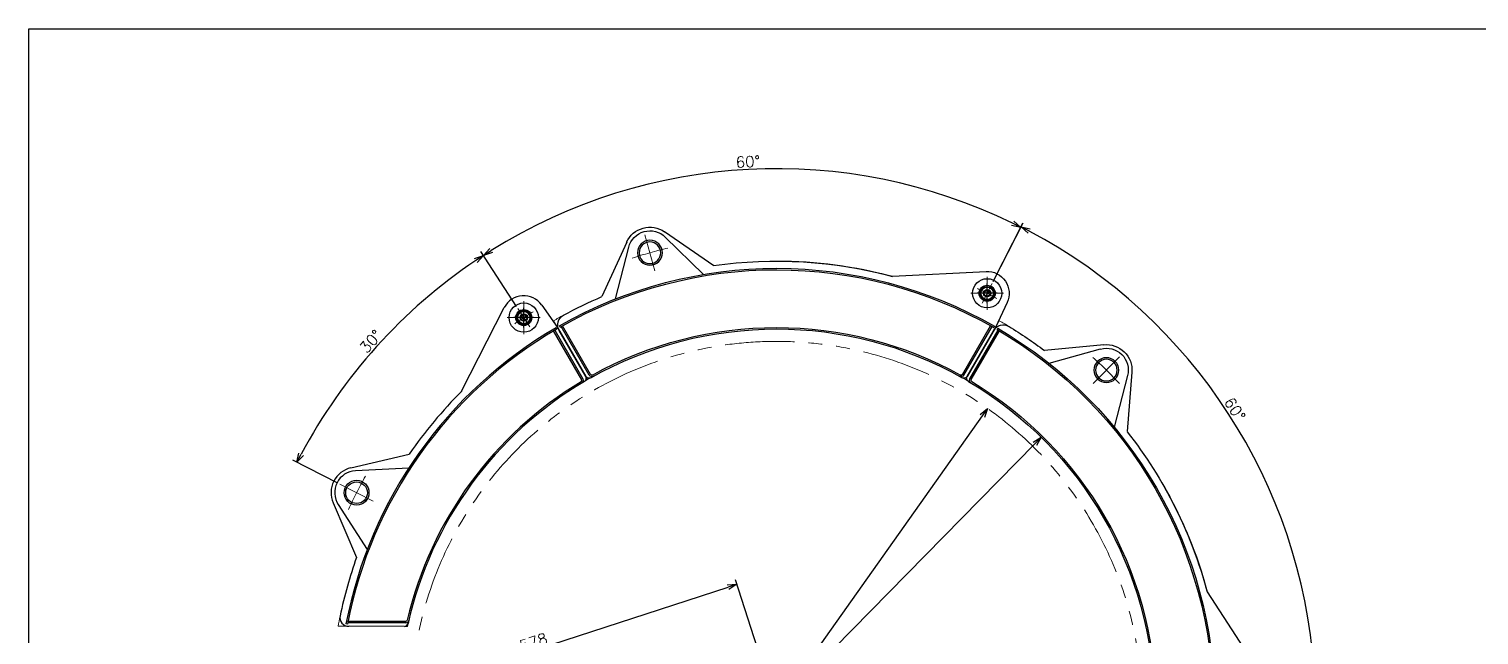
# Model space of a CAD drawing. Header units: millimetres. Extents: x -16130 to 36813, y -8099 to 27484.
# Drawn here: x 1041 to 3026, y -2051 to -1222 of the extents above; entities that cross this region are included whole.
import ezdxf

# ---------------------------------------------------------------- set-up
doc = ezdxf.new("R2010")
doc.units = ezdxf.units.MM
doc.header["$LTSCALE"] = 6
doc.header["$PDMODE"] = 99
doc.header["$PDSIZE"] = 1
doc.linetypes.add('CENTER2', pattern=[28.575, 19.05, -3.175, 3.175, -3.175])
doc.linetypes.add('PHANTOM2', pattern=[31.75, 15.875, -3.175, 3.175, -3.175, 3.175, -3.175])
for name, color, linetype, lineweight in [('05_CENTER', 4, 'CENTER2', 13), ('06_PHANTOM', 2, 'PHANTOM2', 13), ('08_DIM', 3, 'Continuous', 13)]:
    doc.layers.add(name, color=color, linetype=linetype, lineweight=lineweight)
doc.layers.add('10_DRAFT', color=8, linetype='Continuous', lineweight=0, plot=False)
doc.styles.add('KSS_TXT', font='txt.shx', dxfattribs={"bigfont": 'extfont2.shx'})
doc.dimstyles.new('KSS_DIM', dxfattribs={"dimtxt": 3, "dimasz": 2.5, "dimexe": 1.25, "dimexo": 0.625, "dimtad": 1, "dimdsep": 46, "dimtxsty": 'KSS_TXT', "dimblk": 'OPEN30', "dimcen": 0, "dimazin": 2, "dimtfac": 0.75, "dimtmove": 0, "dimatfit": 3, "dimldrblk": 'OPEN30', "dimfxl": 1, "dimtolj": 1, "dimarcsym": 0})
doc.dimstyles.new('KSS_DIM$3', dxfattribs={"dimtxt": 3, "dimasz": 2.5, "dimexe": 1.25, "dimexo": 0.625, "dimtad": 1, "dimtih": 1, "dimtoh": 1, "dimdsep": 46, "dimtxsty": 'KSS_TXT', "dimblk": 'OPEN30', "dimcen": 0, "dimazin": 2, "dimtfac": 0.75, "dimtofl": 0, "dimtmove": 0, "dimatfit": 3, "dimldrblk": 'OPEN30', "dimfxl": 1, "dimtolj": 1, "dimarcsym": 0})

# ---------------------------------------------------------------- blocks, each defined once
blk = doc.blocks.new('WSSS40-10-5b_1_1')
at = {"color": 0}
for radius in [20, 5]:
    blk.add_circle((0, 0), radius, dxfattribs=at)
at = {"layer": '05_CENTER', "color": 0}
for p, q in [((0, -22.5), (0, 22.5)), ((22.5, 0), (-22.5, 0))]:
    blk.add_line(p, q, dxfattribs=at)
blk = doc.blocks.new('10b_2_1_1')
at = {"color": 0, "linetype": 'CENTER2'}
for p, q in [((13.5, 0), (-13.5, 0)), ((0, -13.5), (0, 13.5))]:
    blk.add_line(p, q, dxfattribs=at)
at = {"color": 0}
for p, q in [((-4.9, 8.5), (-9.8, 0)), ((-9.8, 0), (-4.9, -8.5)), ((-4.9, 8.5), (4.9, 8.5)), ((9.8, 0), (4.9, 8.5)), ((4.9, -8.5), (9.8, 0)), ((-4.9, -8.5), (4.9, -8.5))]:
    blk.add_line(p, q, dxfattribs=at)
for radius in [11, 8.49, 5, 4]:
    blk.add_circle((0, 0), radius, dxfattribs=at)
at = {"layer": '10_DRAFT', "style": 'KSS_TXT'}
blk.add_text('M10', height=1.25, dxfattribs=at).set_placement((0.3, 0.1))
blk = doc.blocks.new('A$C584A16C4_1_1')
at = {"color": 0}
for p, q in [((-549.3, 113.8), (-585.7, 50.7)), ((11.2, 46.9), (-27.4, 113.7)), ((27.2, 12.7), (11.2, 46.9)), ((-493.3, -70), (-527.2, 4.5)), ((-129.8, -23.3), (-1.6, -30))]:
    blk.add_line(p, q, dxfattribs=at)
for p, q in [((-544.5, 112.2), (-583, 45.4)), ((-542.7, 111.2), (-581.3, 44.4)), ((-33.9, 111.1), (4.6, 44.4)), ((6.3, 45.4), (-32.2, 112.1)), ((-584.5, 46.3), (-585.5, 44.5)), ((4.6, 44.4), (6.3, 45.4)), ((9.9, 45.2), (8.9, 46.9)), ((-508.8, 7.7), (-490.6, -63)), ((-441.6, -84.4), (-374.3, -38.1)), ((-440.5, -76.9), (-388.4, -25.8))]:
    blk.add_line(p, q)
blk.add_circle((0, 0), 10.2, dxfattribs=at)
for radius in [17, 14.8]:
    blk.add_circle((-461.5, -55.5), radius)
for centre, radius, start, end in [((-545, 111.3), 5, 60.541, 150.0026), ((-288.3, 565.8), 517, 240.541, 299.4433), ((-31.7, 111.2), 5, 30, 119.4433), ((-572.8, 43.2), 15, 150.0026, 241.4372), ((-286.2, 570.1), 614.8, 241.4617, 246.9239), ((0, 0), 30, 267.0058, 25.0038), ((-288.3, 566), 610.1, 261.8958, 285.0591), ((-288.3, 565.8), 610, 270.0507, 285.0609), ((-461.5, -55.5), 35, 204.4283, 304.5081)]:
    blk.add_arc(centre, radius, start, end, dxfattribs=at)
for centre, radius, start, end in [((-541, 110.2), 4, 60.9809, 149.9936), ((-541, 110.2), 2, 60.9809, 149.9936), ((-288.3, 565.8), 519, 240.9809, 299.0017), ((-35.7, 110.1), 4, 30, 119.0017), ((-35.7, 110.1), 2, 30, 119.0017), ((-288.3, 565.8), 600, 240.3176, 299.8093), ((-288.3, 565.8), 598, 240.3162, 299.8103), ((-461.5, -55.5), 30, 194.425, 314.425)]:
    blk.add_arc(centre, radius, start, end)
at = {"layer": '05_CENTER'}
for p, q in [((6.8, -13.4), (-6.8, 13.3)), ((-468.4, -80.1), (-454.7, -30.9))]:
    blk.add_line(p, q, dxfattribs=at)
for radius, start, end in [(635, 295.6478, 298.3506), (645, 252.1666, 256.6833)]:
    blk.add_arc((-288.3, 565.8), radius, start, end, dxfattribs=at)
at = {"layer": '10_DRAFT'}
for p, q in [((-549.3, 113.8), (-546.8, 118.1)), ((-546.8, 118.1), (-542.5, 115.6)), ((-34.1, 115.6), (-29.8, 118)), ((-29.8, 118), (-27.4, 113.7)), ((-585.7, 50.7), (-593.3, 37.6))]:
    blk.add_line(p, q, dxfattribs=at)
blk.add_arc((-288.3, 565.8), 610, 239.9928, 241.4372, dxfattribs=at)
blk = doc.blocks.new('A$C75F149E1_1_1')
at = {"color": 0}
for p, q in [((-85, -100.8), (-26.7, 13.6)), ((24.6, 17.2), (46.2, -13.7)), ((79.3, -85), (40.8, -18.3)), ((42.5, -17.3), (81, -84)), ((46.2, -13.7), (84.8, -80.6)), ((-236.8, -205.6), (-156.7, -186.9)), ((-240.6, -415.6), (-161.3, -415.6)), ((-240.6, -415.6), (-240.6, -417.6)), ((-161.3, -417.6), (-240.6, -417.6)), ((-163.3, -422.6), (-239, -422.5))]:
    blk.add_line(p, q, dxfattribs=at)
for p, q in [((44.1, -14), (45.1, -15.8)), ((-157.4, -206), (-230.4, -209.7)), ((-261, -253.5), (-228.9, -328.2)), ((-254, -256), (-214.2, -317.4)), ((-241.4, -419.7), (-243.4, -419.3))]:
    blk.add_line(p, q)
blk.add_circle((0, 0), 10, dxfattribs=at)
for radius in [17, 14.8]:
    blk.add_circle((-228.8, -239.7), radius)
for centre, radius, start, end in [((0, 0), 30, 34.9962, 152.9942), ((345.9, -532.6), 519, 120.9979, 166.7932), ((345.9, -532.6), 517, 120.5567, 167.273), ((77.6, -86), 2, 300.9979, 30), ((77.6, -86), 4, 300.9979, 30), ((80.5, -83.1), 5, 300.5567, 30), ((345.9, -532.6), 610, 134.9391, 145.4781), ((-228.8, -239.7), 35, 103.1723, 203.2521), ((345.9, -532.6), 610, 160.4245, 168.2246), ((-239.5, -410.5), 12, 168.2246, 269.9959), ((-161.3, -413.6), 2, 270, 346.7932), ((-161.3, -413.6), 4, 270, 346.7932), ((-163.3, -417.6), 5, 269.9956, 347.273)]:
    blk.add_arc(centre, radius, start, end, dxfattribs=at)
for centre, radius, start, end in [((345.9, -532.6), 600, 120.1907, 169.107), ((345.9, -532.6), 598, 120.1897, 169.1084), ((-228.8, -239.7), 30, 92.9684, 212.9684)]:
    blk.add_arc(centre, radius, start, end)
at = {"layer": '05_CENTER'}
for p, q in [((-8.2, 12.6), (8.2, -12.6)), ((-251.5, -228.1), (-206.1, -251.3))]:
    blk.add_line(p, q, dxfattribs=at)
for radius, start, end in [(635, 121.6494, 124.3522), (645, 150.7286, 155.2453)]:
    blk.add_arc((345.9, -532.6), radius, start, end, dxfattribs=at)
at = {"layer": '10_DRAFT'}
for p, q in [((83, -87.4), (87.3, -84.9)), ((87.3, -84.9), (84.8, -80.6)), ((-254.1, -422.5), (-239, -422.5)), ((-163.2, -422.6), (-159.3, -422.6)), ((-159.3, -422.6), (-158.4, -418.7))]:
    blk.add_line(p, q, dxfattribs=at)
blk.add_arc((345.9, -532.6), 610, 168.2246, 169.6079, dxfattribs=at)
blk = doc.blocks.new('_Open30')
at = {"color": 0, "linetype": 'ByBlock', "lineweight": -2}
for p, q in [((-1, 0.27), (0, 0)), ((0, 0), (-1, -0.27)), ((0, 0), (-1, 0))]:
    blk.add_line(p, q, dxfattribs=at)
blk = doc.blocks.new('*D2203')
at = {"layer": '08_DIM', "color": 0, "lineweight": -2, "transparency": 16777216}
for p, q in [((1829.2, -2388.8), (2417.9, -1789.5)), ((1808.3, -2410.1), (1710.8, -2509.3))]:
    blk.add_line(p, q, dxfattribs=at)
blk.add_arc((2064.3, -2149.4), 517, 224.8177, 0.2141, dxfattribs=at)
at = {"layer": 'Defpoints', "color": 0, "transparency": 16777216}
for p in [(2426.6, -1780.6), (1702, -2518.2)]:
    blk.add_point(p, dxfattribs=at)
at = {"layer": '08_DIM', "color": 0, "lineweight": -2, "transparency": 16777216, "xscale": 12.5, "yscale": 12.5, "zscale": 12.5}
for p, rotation in [((2426.6, -1780.6), 45.51036608596213), ((1702, -2518.2), 225.5103660859621)]:
    blk.add_blockref('_Open30', p, dxfattribs=dict(at, rotation=rotation))
at = {"layer": '08_DIM', "color": 0, "transparency": 16777216, "insert": (1818.7, -2399.4), "char_height": 15, "attachment_point": 5, "style": 'KSS_TXT'}
blk.add_mtext('\\A1;%%C1034', dxfattribs=at)
blk = doc.blocks.new('*D2859')
at = {"layer": '08_DIM', "color": 0, "lineweight": -2, "transparency": 16777216}
for p, q in [((2360.9, -1567.4), (2401.9, -1486.9)), ((2716.6, -2115.2), (2806.7, -2110.5))]:
    blk.add_line(p, q, dxfattribs=at)
blk.add_arc((2064.3, -2149.4), 737.2, 3.9694, 62.0227, dxfattribs=at)
at = {"layer": 'Defpoints', "color": 0, "transparency": 16777216}
for p in [(2359.5, -1570.2), (2345.9, -1596.9), (2742.9, -1861.3), (2683.6, -2116.9), (2713.5, -2115.4)]:
    blk.add_point(p, dxfattribs=at)
at = {"layer": '08_DIM', "color": 0, "lineweight": -2, "transparency": 16777216, "xscale": 12.5, "yscale": 12.5, "zscale": 12.5}
for p, rotation in [((2399, -1492.5), 152.5084316579602), ((2800.5, -2110.8), 273.4836304556445)]:
    blk.add_blockref('_Open30', p, dxfattribs=dict(at, rotation=rotation))
at = {"layer": '08_DIM', "color": 0, "transparency": 16777216, "insert": (2691.5, -1742.1), "char_height": 15, "attachment_point": 5, "rotation": 302.996, "style": 'KSS_TXT'}
blk.add_mtext('\\A1;60%%d', dxfattribs=at)
blk = doc.blocks.new('*D2860')
at = {"layer": '08_DIM', "color": 0, "lineweight": -2, "transparency": 16777216}
for p, q in [((2360.9, -1567.4), (2401.5, -1487.7)), ((1708.6, -1601.6), (1659.9, -1526.5))]:
    blk.add_line(p, q, dxfattribs=at)
blk.add_arc((2064.3, -2149.4), 736.4, 63.9668, 122.0216, dxfattribs=at)
at = {"layer": 'Defpoints', "color": 0, "transparency": 16777216}
for p in [(2154.1, -1418.5), (2359.5, -1570.2), (1710.3, -1604.2), (2345.9, -1596.9), (1726.6, -1629.4)]:
    blk.add_point(p, dxfattribs=at)
at = {"layer": '08_DIM', "color": 0, "lineweight": -2, "transparency": 16777216, "xscale": 12.5, "yscale": 12.5, "zscale": 12.5}
for p, rotation in [((2398.6, -1493.3), 333.4804855024632), ((1663.3, -1531.8), 212.5078711491453)]:
    blk.add_blockref('_Open30', p, dxfattribs=dict(at, rotation=rotation))
at = {"layer": '08_DIM', "color": 0, "transparency": 16777216, "insert": (2025.2, -1403.4), "char_height": 15, "attachment_point": 5, "rotation": 2.9942, "style": 'KSS_TXT'}
blk.add_mtext('\\A1;60%%d', dxfattribs=at)
blk = doc.blocks.new('*D2879')
at = {"layer": '08_DIM', "color": 0, "lineweight": -2, "transparency": 16777216}
for p, q in [((2063.4, -2146.4), (2008, -1975.9)), ((1472.1, -2156.6), (1998, -1985.7)), ((1492.8, -2260.9), (1458.3, -2154.5))]:
    blk.add_line(p, q, dxfattribs=at)
at = {"layer": 'Defpoints', "color": 0, "transparency": 16777216}
for p in [(2009.9, -1981.8), (2064.3, -2149.4), (1493.8, -2263.8)]:
    blk.add_point(p, dxfattribs=at)
at = {"layer": '08_DIM', "color": 0, "lineweight": -2, "transparency": 16777216, "xscale": 12.5, "yscale": 12.5, "zscale": 12.5}
for p, rotation in [((2009.9, -1981.8), 18.0000000000692), ((1460.2, -2160.4), 198.0000000000692)]:
    blk.add_blockref('_Open30', p, dxfattribs=dict(at, rotation=rotation))
at = {"layer": '08_DIM', "color": 0, "transparency": 16777216, "insert": (1731.8, -2061), "char_height": 15, "attachment_point": 5, "rotation": 18, "style": 'KSS_TXT'}
blk.add_mtext('\\A1;578', dxfattribs=at)
blk = doc.blocks.new('*D2885')
at = {"layer": '08_DIM', "color": 0, "lineweight": -2, "transparency": 16777216}
for p, q in [((1708.6, -1601.6), (1659.8, -1526.4)), ((1464.1, -1843.5), (1402.5, -1812.1))]:
    blk.add_line(p, q, dxfattribs=at)
blk.add_arc((2064.3, -2149.4), 736.5, 123.9666, 152.0161, dxfattribs=at)
at = {"layer": 'Defpoints', "color": 0, "transparency": 16777216}
for p in [(1710.3, -1604.2), (1562, -1610.7), (1726.6, -1629.3), (1466.9, -1844.9), (1512.4, -1868.1)]:
    blk.add_point(p, dxfattribs=at)
at = {"layer": '08_DIM', "color": 0, "lineweight": -2, "transparency": 16777216, "xscale": 12.5, "yscale": 12.5, "zscale": 12.5}
for p, rotation in [((1663.2, -1531.7), 33.48040012142669), ((1408.1, -1814.9), 242.5022958928901)]:
    blk.add_blockref('_Open30', p, dxfattribs=dict(at, rotation=rotation))
at = {"layer": '08_DIM', "color": 0, "transparency": 16777216, "insert": (1509.1, -1649.4), "char_height": 15, "attachment_point": 5, "rotation": 47.9913, "style": 'KSS_TXT'}
blk.add_mtext('\\A1;30%%d', dxfattribs=at)
blk = doc.blocks.new('*D3001')
at = {"layer": '08_DIM', "color": 0, "lineweight": -2, "transparency": 16777216}
for p, q in [((1861, -2436.8), (2346, -1751.5)), ((1845.9, -2458), (1782.7, -2547.3))]:
    blk.add_line(p, q, dxfattribs=at)
at = {"layer": 'Defpoints', "color": 0, "transparency": 16777216}
for p in [(2353.2, -1741.2), (1775.5, -2557.5)]:
    blk.add_point(p, dxfattribs=at)
at = {"layer": '08_DIM', "color": 0, "lineweight": -2, "transparency": 16777216, "xscale": 12.5, "yscale": 12.5, "zscale": 12.5}
for p, rotation in [((2353.2, -1741.2), 54.71265257359817), ((1775.5, -2557.5), 234.7126525735981)]:
    blk.add_blockref('_Open30', p, dxfattribs=dict(at, rotation=rotation))
at = {"layer": '08_DIM', "color": 0, "transparency": 16777216, "insert": (1853.4, -2447.4), "char_height": 15, "attachment_point": 5, "style": 'KSS_TXT'}
blk.add_mtext('\\A1;%%C1000', dxfattribs=at)

msp = doc.modelspace()

# ---------------------------------------------------------------- linework, layer by layer
at = {"color": 2}
msp.add_lwpolyline([(1041.39534, -1221.80001), (9149.08984, -1221.80001), (9149.08984, -6275.67349), (1041.39534, -6275.67349)], close=True, dxfattribs=at)
at = {"layer": '06_PHANTOM'}
msp.add_circle((2064.34564, -2149.38199), 500, dxfattribs=at)

# ---------------------------------------------------------------- block references
at = {"xscale": -1}
for p, rotation in [((2352.63854, -1583.55532), 180), ((2698.47492, -2116.1396), 120.0037053895127)]:
    msp.add_blockref('A$C584A16C4_1_1', p, dxfattribs=dict(at, rotation=rotation))
at = {"color": 4}
for p in [(2352.63854, -1583.55532), (2352.63854, -1583.55532), (1718.47182, -1616.79968), (1718.47182, -1616.79968)]:
    msp.add_blockref('WSSS40-10-5b_1_1', p, dxfattribs=at)
for name, p in [('A$C75F149E1_1_1', (1718.47182, -1616.79968)), ('10b_2_1_1', (2352.63854, -1583.55532)), ('10b_2_1_1', (1718.44743, -1616.76211))]:
    msp.add_blockref(name, p)

# ---------------------------------------------------------------- dimensions: what is measured, and where the dimension line sits
at = {"layer": '08_DIM'}
for base, line1, line2, picture, middle in [((2154.07619, -1418.51243), ((1710.31571, -1604.23757), (1726.62793, -1629.36178)), ((2359.45993, -1570.17095), (2345.85783, -1596.85985)), '*D2860', (2025.24177, -1403.40927)), ((2742.91063, -1861.33727), ((2359.45993, -1570.17095), (2345.85783, -1596.85985)), ((2713.47676, -2115.35394), (2683.56255, -2116.92057)), '*D2859', (2691.50288, -1742.09002))]:
    dim = msp.add_angular_dim_2l(base=base, line1=line1, line2=line2, dimstyle='KSS_DIM', override={"dimscale": 5}, dxfattribs=at)
    dim.commit()
    dim.dimension.update_dxf_attribs({"geometry": picture, "text_midpoint": middle})
at = {"layer": '08_DIM', "color": 1}
dim = msp.add_angular_dim_2l(base=(1562.04946, -1610.69753), line1=((1466.93112, -1844.89799), (1512.36781, -1868.06061)), line2=((1710.28614, -1604.20001), (1726.59836, -1629.32421)), dimstyle='KSS_DIM', override={"dimscale": 5, "dimadec": 1}, dxfattribs=at)
dim.commit()
dim.dimension.update_dxf_attribs({"geometry": '*D2885', "text_midpoint": (1509.12213, -1649.39913)})
at = {"layer": '08_DIM'}
for p1, p2, picture, middle in [((2353.18433, -1741.2494), (1775.50695, -2557.51458), '*D3001', (1853.44192, -2447.39152)), ((2426.61372, -1780.60893), (1702.00698, -2518.241), '*D2203', (1818.7174, -2399.43263))]:
    dim = msp.add_diameter_dim_2p(p1=p1, p2=p2, dimstyle='KSS_DIM$3', override={"dimscale": 5, "dimpost": '%%C<>', "dimtix": 1, "dimatfit": 2}, dxfattribs=at)
    dim.commit()
    dim.dimension.update_dxf_attribs({"geometry": picture, "text_midpoint": middle, "dimtype": 163})
at = {"layer": '08_DIM', "color": 1}
dim = msp.add_linear_dim(base=(2009.90493, -1981.83072), p1=(1493.78714, -2263.83078), p2=(2064.34564, -2149.38199), angle=18, dimstyle='KSS_DIM', override={"dimscale": 5, "dimdec": 0}, dxfattribs=at)
dim.commit()
dim.dimension.update_dxf_attribs({"geometry": '*D2879', "text_midpoint": (1731.76308, -2061.02175)})

doc.saveas('drawing.dxf')
